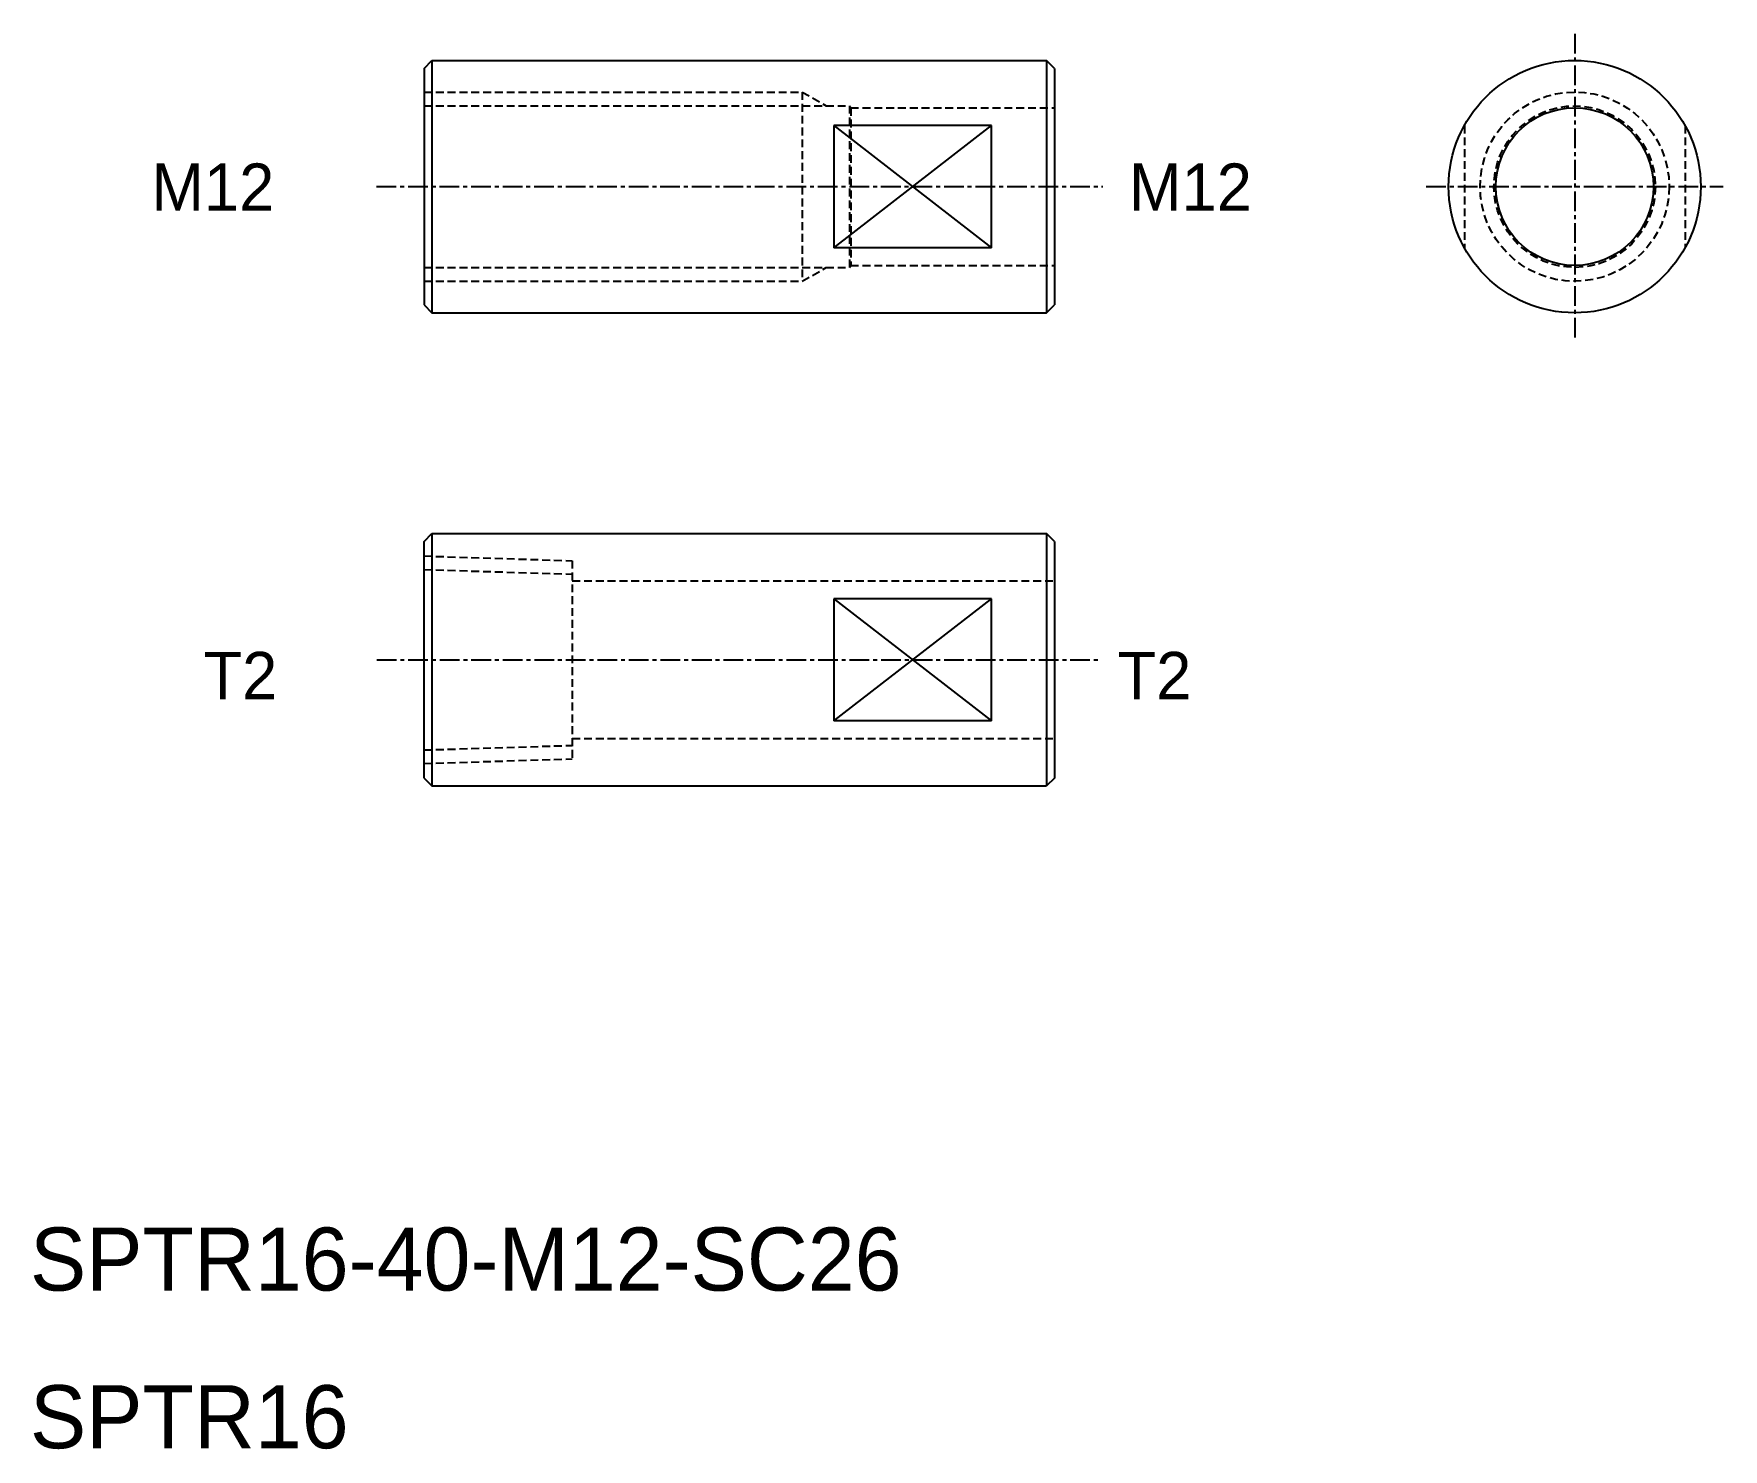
# Model space of a CAD drawing. Extents: x 10 to 117, y 10 to 100.
import ezdxf

# ---------------------------------------------------------------- set-up
doc = ezdxf.new("R2010")
doc.units = 0
doc.linetypes.add('CENTER', pattern=[2, 1.25, -0.25, 0.25, -0.25])
doc.linetypes.add('DASHED', pattern=[0.75, 0.5, -0.25])
doc.layers.get('0').update_dxf_attribs({"linetype": 'CONTINUOUS'})
doc.layers.add('CENTER', color=1, linetype='CENTER')

msp = doc.modelspace()

# ---------------------------------------------------------------- linework, layer by layer
at = {"color": 7}
for p, q in [((35, 97.5), (35.5, 98)), ((35.5, 98), (74.5, 98)), ((35.5, 98), (35.5, 82)), ((45.25, 98), (45.25, 98)), ((55, 98), (55, 98)), ((74.5, 98), (74.5, 82)), ((75, 97.5), (74.5, 98)), ((35, 97.5), (35, 82.5)), ((75, 97.5), (75, 82.5)), ((35, 82.5), (35.5, 82)), ((35.5, 82), (74.5, 82)), ((74.5, 82), (75, 82.5))]:
    msp.add_line(p, q, dxfattribs=at)
at = {"color": 3, "linetype": 'DASHED'}
for p, q in [((35, 96), (59, 96)), ((59, 96), (59, 84)), ((59, 96), (60.52, 95.13)), ((35, 95.13), (62, 95.13)), ((62, 95.13), (62, 84.88)), ((62, 95.13), (62.07, 95)), ((62.07, 95), (75, 95)), ((62.07, 95), (62.07, 85)), ((101, 93.87), (101, 86.13)), ((115, 93.87), (115, 86.13)), ((35, 84.88), (62, 84.88)), ((59, 84), (60.52, 84.88)), ((62, 84.88), (62.07, 85)), ((62.07, 85), (75, 85)), ((35, 84), (59, 84)), ((35, 66.58), (44.4, 66.28)), ((35, 65.72), (44.4, 65.43)), ((44.4, 66.28), (44.4, 53.72)), ((44.4, 65), (75, 65)), ((44.4, 55), (75, 55)), ((35, 54.28), (44.4, 54.57)), ((35, 53.42), (44.4, 53.72))]:
    msp.add_line(p, q, dxfattribs=at)
at = {"color": 7, "linetype": 'CONTINUOUS'}
for p, q in [((61, 93.87), (61, 86.13)), ((71, 93.87), (61, 93.87)), ((71, 86.13), (71, 93.87)), ((71, 86.13), (61, 86.13)), ((35, 67.5), (35.5, 68)), ((35.5, 68), (74.5, 68)), ((35.5, 68), (35.5, 52)), ((74.5, 68), (74.5, 52)), ((75, 67.5), (74.5, 68)), ((35, 52.5), (35, 67.5)), ((75, 67.5), (75, 52.5)), ((61, 63.87), (61, 56.13)), ((71, 63.87), (61, 63.87)), ((71, 56.13), (71, 63.87)), ((71, 56.13), (61, 56.13)), ((35, 52.5), (35.5, 52)), ((35.5, 52), (74.5, 52)), ((75, 52.5), (74.5, 52))]:
    msp.add_line(p, q, dxfattribs=at)
at = {"color": 3, "linetype": 'CONTINUOUS'}
for p, q in [((61, 93.87), (71, 86.13)), ((61, 86.13), (71, 93.87)), ((61, 63.87), (71, 56.13)), ((61, 56.13), (71, 63.87))]:
    msp.add_line(p, q, dxfattribs=at)
at = {"color": 7}
for radius in [8, 5]:
    msp.add_circle((108, 90), radius, dxfattribs=at)
at = {"color": 3, "linetype": 'DASHED'}
for radius in [6, 5.12]:
    msp.add_circle((108, 90), radius, dxfattribs=at)
at = {"layer": 'CENTER', "color": 1, "linetype": 'CENTER'}
for p, q in [((108, 99.69), (108, 80.31)), ((31.99, 90), (78.06, 90)), ((98.58, 90), (117.42, 90)), ((32, 60), (78, 60))]:
    msp.add_line(p, q, dxfattribs=at)

# ---------------------------------------------------------------- texts
at = {"color": 7, "linetype": 'CONTINUOUS'}
for s, height, p in [('M12', 3, (17.7, 88.47)), ('M12', 3, (79.72, 88.47)), ('T2', 3, (21.01, 57.5)), ('T2', 3, (79, 57.5)), ('SPTR16-40-M12-SC26', 4, (10, 20)), ('SPTR16', 4, (10, 10))]:
    msp.add_text(s, height=height, dxfattribs=at).set_placement(p)

doc.saveas('drawing.dxf')
